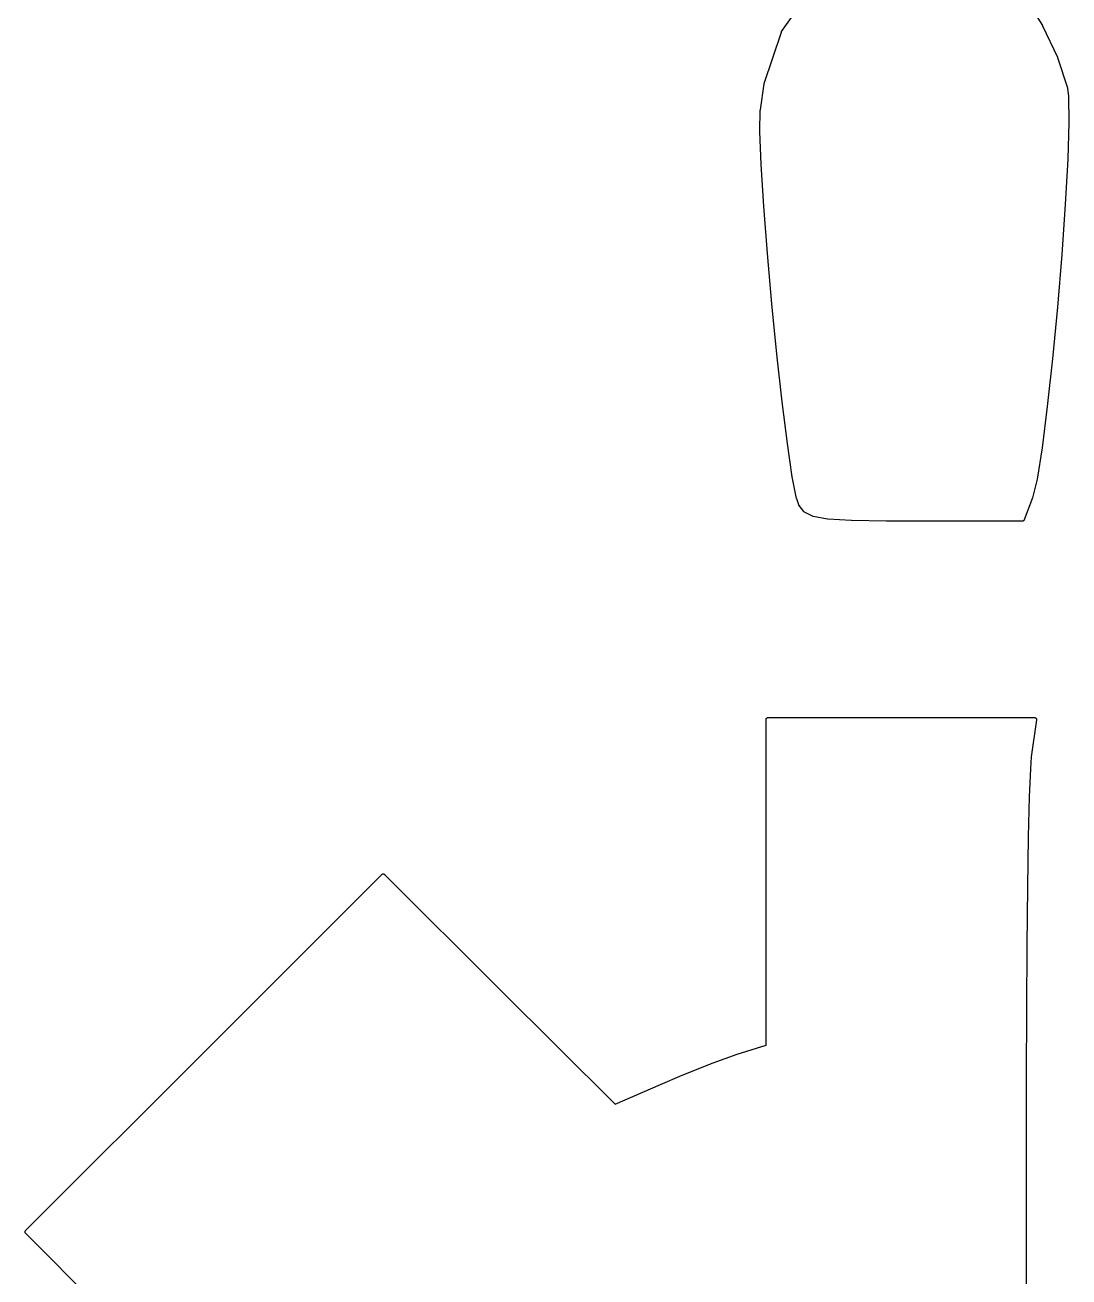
# Model space of a CAD drawing. Extents: x 6.3 to 49.3, y 9.3 to 45.7.
# Drawn here: x 35.268 to 38.026, y 26.253 to 29.562 of the extents above; entities that cross this region are included whole.
import ezdxf

# ---------------------------------------------------------------- set-up
doc = ezdxf.new("R2010")
doc.units = 0
doc.layers.add('BLACK', color=7, linetype='CONTINUOUS')

msp = doc.modelspace()

# ---------------------------------------------------------------- linework, layer by layer
at = {"layer": 'BLACK', "linetype": 'CONTINUOUS'}
for p, q in [((37.2672, 29.5447), (37.3481, 29.6595)), ((37.91, 29.6348), (37.956, 29.5609)), ((37.956, 29.5609), (37.9561, 29.5608)), ((37.9561, 29.5608), (37.9562, 29.5606)), ((37.9562, 29.5606), (37.9563, 29.5604)), ((37.9563, 29.5604), (37.996, 29.477)), ((37.2208, 29.408), (37.2666, 29.5434)), ((37.2666, 29.5435), (37.2667, 29.5437)), ((37.2666, 29.5434), (37.2666, 29.5435)), ((37.2667, 29.5439), (37.2669, 29.5441)), ((37.2667, 29.5437), (37.2667, 29.5439)), ((37.2669, 29.5441), (37.267, 29.5444)), ((37.267, 29.5444), (37.2671, 29.5445)), ((37.2671, 29.5445), (37.2672, 29.5447)), ((37.996, 29.477), (37.996, 29.477)), ((37.996, 29.477), (37.9961, 29.4767)), ((37.9961, 29.4767), (37.9962, 29.4764)), ((37.9962, 29.4764), (38.0222, 29.3965)), ((37.2109, 29.3381), (37.2206, 29.4071)), ((37.2206, 29.4071), (37.2207, 29.4076)), ((37.2206, 29.4071), (37.2206, 29.4071)), ((37.2207, 29.4076), (37.2208, 29.408)), ((38.0222, 29.3965), (38.0222, 29.3964)), ((38.0222, 29.3964), (38.0223, 29.396)), ((38.0223, 29.396), (38.0224, 29.3956)), ((38.0224, 29.3956), (38.0251, 29.3732)), ((38.0251, 29.3732), (38.0251, 29.3731)), ((38.0251, 29.3731), (38.0251, 29.3729)), ((38.0251, 29.3729), (38.0251, 29.3727)), ((38.0251, 29.3727), (38.0262, 29.3049)), ((37.2098, 29.2807), (37.2108, 29.3375)), ((37.2108, 29.3375), (37.2109, 29.3378)), ((37.2108, 29.3375), (37.2108, 29.3375)), ((37.2109, 29.3378), (37.2109, 29.3381)), ((38.0262, 29.3047), (38.0231, 29.2073)), ((38.0262, 29.3049), (38.0262, 29.3048)), ((38.0262, 29.3048), (38.0262, 29.3047)), ((38.0262, 29.3047), (38.0262, 29.3047)), ((37.2098, 29.2806), (37.2098, 29.2807)), ((37.2098, 29.2805), (37.2098, 29.2806)), ((37.2131, 29.1933), (37.2098, 29.2805)), ((37.2098, 29.2805), (37.2098, 29.2805)), ((37.2131, 29.1932), (37.2131, 29.1933)), ((37.2131, 29.1933), (37.2131, 29.1933)), ((37.2131, 29.1933), (37.2131, 29.1933)), ((37.22, 29.0833), (37.2131, 29.1932)), ((38.0231, 29.2072), (38.0165, 29.0882)), ((38.0231, 29.2073), (38.0231, 29.2072)), ((38.0231, 29.2072), (38.0231, 29.2072)), ((38.0231, 29.2072), (38.0231, 29.2072)), ((37.22, 29.0832), (37.22, 29.0833)), ((37.2297, 28.958), (37.22, 29.0832)), ((37.22, 29.0832), (37.22, 29.0832)), ((38.0165, 29.0881), (38.0072, 28.9554)), ((38.0165, 29.0882), (38.0165, 29.0881)), ((38.0165, 29.0881), (38.0165, 29.0881)), ((38.0165, 29.0881), (38.0165, 29.0881)), ((37.2297, 28.9579), (37.2297, 28.958)), ((37.2415, 28.8251), (37.2297, 28.9579)), ((38.0072, 28.9553), (37.9957, 28.8168)), ((38.0072, 28.9554), (38.0072, 28.9553)), ((38.0072, 28.9553), (38.0072, 28.9553)), ((37.2415, 28.825), (37.2415, 28.8251)), ((37.2415, 28.8251), (37.2415, 28.8251)), ((37.2548, 28.6921), (37.2415, 28.825)), ((37.9957, 28.8167), (37.9827, 28.6803)), ((37.9957, 28.8168), (37.9957, 28.8167)), ((37.2548, 28.692), (37.2548, 28.6921)), ((37.2548, 28.6921), (37.2548, 28.6921)), ((37.2686, 28.5666), (37.2548, 28.692)), ((37.9827, 28.6802), (37.969, 28.5537)), ((37.9827, 28.6803), (37.9827, 28.6802)), ((37.2686, 28.5665), (37.2686, 28.5666)), ((37.2824, 28.4562), (37.2686, 28.5665)), ((37.969, 28.5537), (37.9552, 28.4451)), ((37.969, 28.5537), (37.969, 28.5537)), ((37.969, 28.5537), (37.969, 28.5537)), ((37.969, 28.5537), (37.969, 28.5537)), ((37.2824, 28.4561), (37.2824, 28.4562)), ((37.2824, 28.4562), (37.2824, 28.4562)), ((37.2953, 28.3685), (37.2824, 28.4561)), ((37.2824, 28.4561), (37.2824, 28.4561)), ((37.9552, 28.445), (37.942, 28.3623)), ((37.9552, 28.4451), (37.9552, 28.4451)), ((37.9552, 28.4451), (37.9552, 28.445)), ((37.9552, 28.445), (37.9552, 28.445)), ((37.2954, 28.3684), (37.2953, 28.3685)), ((37.2954, 28.3683), (37.2954, 28.3684)), ((37.2954, 28.3682), (37.2954, 28.3683)), ((37.3067, 28.3109), (37.2954, 28.3682)), ((37.9419, 28.3619), (37.93, 28.313)), ((37.942, 28.3621), (37.9419, 28.3619)), ((37.942, 28.3623), (37.942, 28.3622)), ((37.942, 28.3622), (37.942, 28.3621)), ((37.3068, 28.3106), (37.3067, 28.3109)), ((37.3069, 28.3103), (37.3068, 28.3106)), ((37.3069, 28.3102), (37.3069, 28.3103)), ((37.3125, 28.2939), (37.3069, 28.3102)), ((37.3126, 28.2936), (37.3125, 28.2939)), ((37.3127, 28.2933), (37.3126, 28.2936)), ((37.3128, 28.2932), (37.3127, 28.2933)), ((37.3129, 28.293), (37.3128, 28.2932)), ((37.313, 28.2927), (37.3129, 28.293)), ((37.3132, 28.2925), (37.313, 28.2927)), ((37.3132, 28.2924), (37.3132, 28.2925)), ((37.3256, 28.2763), (37.3132, 28.2924)), ((37.9298, 28.3124), (37.9079, 28.2542)), ((37.9299, 28.3127), (37.9298, 28.3124)), ((37.93, 28.313), (37.9299, 28.3127)), ((37.93, 28.313), (37.93, 28.313)), ((37.3257, 28.2763), (37.3256, 28.2763)), ((37.3258, 28.2762), (37.3257, 28.2763)), ((37.326, 28.2759), (37.3258, 28.2762)), ((37.3263, 28.2756), (37.326, 28.2759)), ((37.3264, 28.2756), (37.3263, 28.2756)), ((37.3265, 28.2755), (37.3264, 28.2756)), ((37.3268, 28.2753), (37.3265, 28.2755)), ((37.3271, 28.2751), (37.3268, 28.2753)), ((37.3272, 28.275), (37.3271, 28.2751)), ((37.3273, 28.275), (37.3272, 28.275)), ((37.3273, 28.2749), (37.3273, 28.275)), ((37.3491, 28.2639), (37.3273, 28.2749)), ((37.3493, 28.2638), (37.3491, 28.2639)), ((37.3495, 28.2637), (37.3493, 28.2638)), ((37.3497, 28.2636), (37.3495, 28.2637)), ((37.35, 28.2635), (37.3497, 28.2636)), ((37.3502, 28.2635), (37.35, 28.2635)), ((37.3504, 28.2634), (37.3502, 28.2635)), ((37.3505, 28.2634), (37.3504, 28.2634)), ((37.3887, 28.2565), (37.3505, 28.2634)), ((37.3889, 28.2565), (37.3887, 28.2565)), ((37.3892, 28.2564), (37.3889, 28.2565)), ((37.3893, 28.2564), (37.3892, 28.2564)), ((37.451, 28.2527), (37.3893, 28.2564)), ((37.4511, 28.2527), (37.451, 28.2527)), ((37.4512, 28.2527), (37.4511, 28.2527)), ((37.4513, 28.2527), (37.4512, 28.2527)), ((37.5438, 28.2512), (37.4513, 28.2527)), ((37.5439, 28.2512), (37.5438, 28.2512)), ((37.5438, 28.2512), (37.5438, 28.2512)), ((37.6207, 28.251), (37.5439, 28.2512)), ((37.9032, 28.251), (37.6207, 28.251)), ((37.9033, 28.251), (37.9032, 28.251)), ((37.9037, 28.2511), (37.9033, 28.251)), ((37.9033, 28.251), (37.9033, 28.251)), ((37.9042, 28.2511), (37.9037, 28.2511)), ((37.9043, 28.2511), (37.9042, 28.2511)), ((37.9042, 28.2511), (37.9042, 28.2511)), ((37.9047, 28.2512), (37.9043, 28.2511)), ((37.9051, 28.2514), (37.9047, 28.2512)), ((37.9052, 28.2514), (37.9051, 28.2514)), ((37.9056, 28.2516), (37.9052, 28.2514)), ((37.9052, 28.2514), (37.9052, 28.2514)), ((37.906, 28.2518), (37.9056, 28.2516)), ((37.9061, 28.2519), (37.906, 28.2519)), ((37.906, 28.2519), (37.906, 28.2518)), ((37.9064, 28.2522), (37.9061, 28.2519)), ((37.9067, 28.2525), (37.9064, 28.2522)), ((37.9068, 28.2525), (37.9067, 28.2525)), ((37.9071, 28.2529), (37.9068, 28.2525)), ((37.9068, 28.2525), (37.9068, 28.2525)), ((37.9073, 28.2532), (37.9071, 28.2529)), ((37.9074, 28.2533), (37.9073, 28.2532)), ((37.9076, 28.2537), (37.9074, 28.2533)), ((37.9074, 28.2533), (37.9074, 28.2533)), ((37.9078, 28.2541), (37.9076, 28.2537)), ((37.9079, 28.2542), (37.9078, 28.2541)), ((37.9078, 28.2541), (37.9078, 28.2541)), ((37.9079, 28.2542), (37.9079, 28.2542)), ((37.226, 27.7269), (37.2261, 27.7275)), ((37.226, 26.8659), (37.226, 27.7269)), ((37.2261, 27.7279), (37.2263, 27.7284)), ((37.2261, 27.7278), (37.2261, 27.7279)), ((37.2261, 27.7279), (37.2261, 27.7279)), ((37.2261, 27.7275), (37.2261, 27.7278)), ((37.2263, 27.7284), (37.2264, 27.7288)), ((37.2264, 27.7288), (37.2267, 27.7293)), ((37.2264, 27.7288), (37.2264, 27.7288)), ((37.2264, 27.7288), (37.2264, 27.7288)), ((37.2267, 27.7293), (37.2269, 27.7296)), ((37.2269, 27.7297), (37.2272, 27.73)), ((37.2269, 27.7296), (37.2269, 27.7297)), ((37.2269, 27.7296), (37.2269, 27.7296)), ((37.2272, 27.73), (37.2275, 27.7304)), ((37.2275, 27.7304), (37.2278, 27.7307)), ((37.2275, 27.7304), (37.2275, 27.7304)), ((37.2275, 27.7304), (37.2275, 27.7304)), ((37.2278, 27.7307), (37.2282, 27.731)), ((37.2282, 27.731), (37.2282, 27.731)), ((37.2282, 27.731), (37.2283, 27.731)), ((37.2283, 27.731), (37.2287, 27.7312)), ((37.2287, 27.7312), (37.2291, 27.7315)), ((37.2291, 27.7315), (37.2295, 27.7316)), ((37.2291, 27.7315), (37.2291, 27.7315)), ((37.2291, 27.7315), (37.2291, 27.7315)), ((37.2295, 27.7316), (37.23, 27.7317)), ((37.23, 27.7317), (37.23, 27.7317)), ((37.23, 27.7317), (37.2301, 27.7317)), ((37.2301, 27.7317), (37.2305, 27.7318)), ((37.2305, 27.7318), (37.231, 27.7318)), ((37.231, 27.7318), (37.9353, 27.7318)), ((37.9353, 27.7318), (37.9356, 27.7318)), ((37.9356, 27.7318), (37.936, 27.7318)), ((37.936, 27.7318), (37.9361, 27.7317)), ((37.9361, 27.7317), (37.9363, 27.7317)), ((37.9363, 27.7317), (37.9366, 27.7316)), ((37.9366, 27.7316), (37.9369, 27.7315)), ((37.9369, 27.7315), (37.9371, 27.7315)), ((37.9371, 27.7315), (37.9372, 27.7314)), ((37.9372, 27.7314), (37.9375, 27.7313)), ((37.9375, 27.7313), (37.9378, 27.7311)), ((37.9378, 27.7311), (37.9379, 27.731)), ((37.9379, 27.731), (37.9381, 27.731)), ((37.9381, 27.731), (37.9383, 27.7308)), ((37.9383, 27.7308), (37.9386, 27.7306)), ((37.9386, 27.7306), (37.9387, 27.7304)), ((37.9387, 27.7304), (37.9388, 27.7303)), ((37.9388, 27.7303), (37.939, 27.7301)), ((37.939, 27.7301), (37.9392, 27.7298)), ((37.9392, 27.7298), (37.9393, 27.7297)), ((37.9393, 27.7297), (37.9394, 27.7296)), ((37.9394, 27.7296), (37.9396, 27.7293)), ((37.9396, 27.7293), (37.9398, 27.729)), ((37.9398, 27.729), (37.9398, 27.7289)), ((37.9398, 27.7289), (37.9399, 27.7287)), ((37.9399, 27.7287), (37.94, 27.7284)), ((37.94, 27.7284), (37.9401, 27.7281)), ((37.9401, 27.7281), (37.9401, 27.7279)), ((37.9401, 27.7279), (37.9402, 27.7278)), ((37.9402, 27.7278), (37.9402, 27.7275)), ((37.9402, 27.7275), (37.9402, 27.7271)), ((37.9402, 27.7271), (37.9402, 27.727)), ((37.9402, 27.727), (37.9403, 27.7268)), ((37.9403, 27.7268), (37.9402, 27.7265)), ((37.9402, 27.7265), (37.9402, 27.7262)), ((37.9402, 27.7262), (37.9268, 27.6281)), ((37.9268, 27.6281), (37.9242, 27.5961)), ((37.9242, 27.5961), (37.9213, 27.5223)), ((37.9213, 27.5223), (37.9187, 27.4163)), ((37.9187, 27.4163), (37.9165, 27.2838)), ((35.7406, 26.8466), (36.2112, 27.3173)), ((36.2112, 27.3173), (36.2113, 27.3173)), ((36.2113, 27.3173), (36.2117, 27.3177)), ((36.2117, 27.3177), (36.212, 27.3179)), ((36.212, 27.3179), (36.212, 27.3179)), ((36.212, 27.3179), (36.2121, 27.3179)), ((36.2121, 27.3179), (36.2125, 27.3182)), ((36.2125, 27.3182), (36.2129, 27.3184)), ((36.2129, 27.3184), (36.2135, 27.3185)), ((36.2129, 27.3184), (36.2129, 27.3184)), ((36.2129, 27.3184), (36.2129, 27.3184)), ((36.2135, 27.3185), (36.2138, 27.3187)), ((36.2138, 27.3187), (36.2138, 27.3187)), ((36.2138, 27.3187), (36.2139, 27.3187)), ((36.2139, 27.3187), (36.2143, 27.3187)), ((36.2143, 27.3187), (36.2148, 27.3187)), ((36.2148, 27.3187), (36.2148, 27.3187)), ((36.2148, 27.3187), (36.2148, 27.3187)), ((36.2148, 27.3187), (36.2152, 27.3187)), ((36.2152, 27.3187), (36.2158, 27.3187)), ((36.2158, 27.3187), (36.2158, 27.3186)), ((36.2158, 27.3186), (36.2158, 27.3186)), ((36.2158, 27.3186), (36.2163, 27.3185)), ((36.2163, 27.3185), (36.2167, 27.3184)), ((36.2167, 27.3184), (36.2167, 27.3184)), ((36.2167, 27.3184), (36.2167, 27.3184)), ((36.2167, 27.3184), (36.2171, 27.3181)), ((36.2171, 27.3181), (36.2176, 27.3179)), ((36.2176, 27.3179), (36.2176, 27.3179)), ((36.2176, 27.3179), (36.2176, 27.3179)), ((36.2176, 27.3179), (36.2179, 27.3176)), ((36.2179, 27.3176), (36.2183, 27.3173)), ((36.2183, 27.3173), (36.5239, 27.0123)), ((37.9165, 27.2838), (37.9148, 27.1303)), ((37.9165, 27.2838), (37.9165, 27.2838)), ((37.9148, 27.1303), (37.9137, 26.9616)), ((36.5239, 27.0123), (36.5239, 27.0122)), ((36.5239, 27.0122), (36.5239, 27.0122)), ((36.5239, 27.0122), (36.827, 26.7097)), ((37.9137, 26.9616), (37.9133, 26.7833)), ((35.2699, 26.3759), (35.7406, 26.8466)), ((35.7406, 26.8466), (35.7406, 26.8466)), ((37.0861, 26.8191), (37.1499, 26.8419)), ((37.1499, 26.8419), (37.15, 26.8419)), ((37.15, 26.8419), (37.1501, 26.8419)), ((37.1501, 26.8419), (37.226, 26.8659)), ((37.1501, 26.8419), (37.1501, 26.8419)), ((37.0048, 26.7869), (37.086, 26.8191)), ((37.086, 26.8191), (37.086, 26.8191)), ((37.086, 26.8191), (37.0861, 26.8191)), ((37.0861, 26.8191), (37.0861, 26.8191)), ((36.9471, 26.7625), (37.0046, 26.7869)), ((37.0046, 26.7869), (37.0047, 26.7869)), ((37.0047, 26.7869), (37.0047, 26.7869)), ((37.0047, 26.7869), (37.0048, 26.7869)), ((37.9133, 26.7833), (37.9133, 26.036)), ((36.827, 26.7097), (36.9471, 26.7624)), ((36.9471, 26.7624), (36.9471, 26.7625)), ((36.9471, 26.7625), (36.9471, 26.7625)), ((35.2684, 26.3724), (35.2685, 26.3728)), ((35.2685, 26.3719), (35.2684, 26.3724)), ((35.2684, 26.3724), (35.2684, 26.3724)), ((35.2684, 26.3724), (35.2684, 26.3724)), ((35.2685, 26.3734), (35.2687, 26.3739)), ((35.2685, 26.3728), (35.2685, 26.3734)), ((35.2685, 26.3734), (35.2685, 26.3734)), ((35.2685, 26.3734), (35.2685, 26.3734)), ((35.2685, 26.3715), (35.2685, 26.3719)), ((35.2685, 26.3714), (35.2685, 26.3715)), ((35.2686, 26.3711), (35.2685, 26.3714)), ((35.2685, 26.3714), (35.2685, 26.3714)), ((35.2688, 26.3705), (35.2686, 26.3711)), ((35.2687, 26.3739), (35.2688, 26.3743)), ((35.2688, 26.3743), (35.269, 26.3747)), ((35.2688, 26.3743), (35.2688, 26.3743)), ((35.2688, 26.3743), (35.2688, 26.3743)), ((35.269, 26.3702), (35.2688, 26.3705)), ((35.2688, 26.3705), (35.2688, 26.3705)), ((35.2688, 26.3705), (35.2688, 26.3705)), ((35.269, 26.3747), (35.2693, 26.3752)), ((35.2692, 26.3697), (35.269, 26.3702)), ((35.2693, 26.3752), (35.2695, 26.3755)), ((35.2693, 26.3752), (35.2693, 26.3752)), ((35.2693, 26.3752), (35.2693, 26.3752)), ((35.2695, 26.3755), (35.2699, 26.3759)), ((35.2692, 26.3696), (35.2692, 26.3697)), ((35.2695, 26.3693), (35.2692, 26.3696)), ((35.2692, 26.3696), (35.2692, 26.3696)), ((35.2698, 26.3689), (35.2695, 26.3693)), ((35.2699, 26.3688), (35.2698, 26.3689)), ((35.5732, 26.065), (35.2699, 26.3688))]:
    msp.add_line(p, q, dxfattribs=at)

doc.saveas('drawing.dxf')
